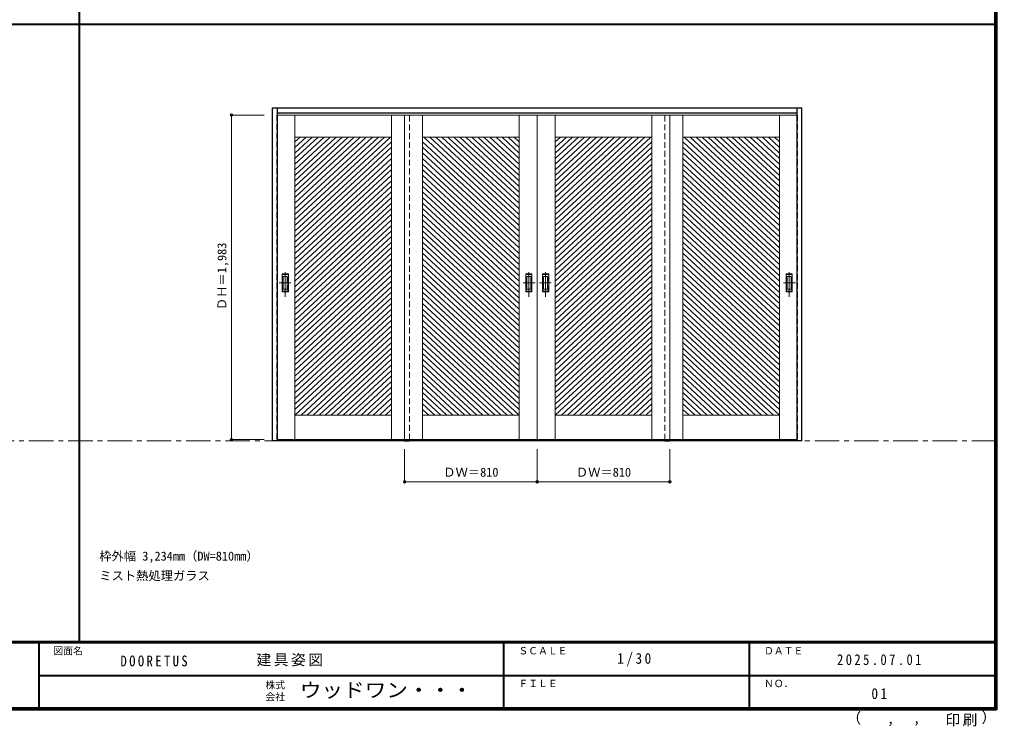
# Model space of a CAD drawing. Units: millimetres, scale not verified. Extents: x -6000 to 5700, y -4307 to 4260.
# Drawn here: x -267 to 5700, y -4307 to 12 of the extents above; entities that cross this region are included whole.
import ezdxf
from ezdxf.enums import TextEntityAlignment as Align

# ---------------------------------------------------------------- set-up
doc = ezdxf.new("R2010")
doc.units = ezdxf.units.MM
doc.header["$LTSCALE"] = 30
doc.header["$PDMODE"] = 32
doc.header["$PDSIZE"] = 15
doc.linetypes.add('CHAIN1', pattern=[8, 5, -1, 1, -1])
doc.linetypes.add('DASHED1', pattern=[1.8, 1.2, -0.6])
for name, color, linetype, lineweight in [('0-1_通り芯', 7, 'CHAIN1', 18), ('0-2_扉', 7, 'Continuous', 18), ('0-4_枠', 3, 'Continuous', 25), ('0-6_引手', 7, 'Continuous', 18), ('0-B_寸法', 7, 'Continuous', 9), ('0-C_ハッチ', 4, 'Continuous', 9), ('F-1_枠', 6, 'Continuous', 40)]:
    doc.layers.add(name, color=color, linetype=linetype, lineweight=lineweight)
doc.layers.add('0-A_文字', color=7, linetype='Continuous')
doc.layers.add('F-A_文字', color=7, linetype='Continuous')
doc.styles.add('ＭＳ ゴシック', font='')
doc.styles.get('ＭＳ ゴシック').set_extended_font_data('MS Gothic')

msp = doc.modelspace()

# ---------------------------------------------------------------- linework, layer by layer
at = {"layer": '0-1_通り芯'}
msp.add_line((-5490, -2562.5), (5690, -2562.5), dxfattribs=at)
at = {"layer": '0-2_扉', "color": 4, "linetype": 'DASHED1', "lineweight": 9}
for p, q in [((1305, -571.5), (1305, -2554.5)), ((1308, -571.5), (1305, -571.5)), ((2115, -2554.5), (2115, -571.5)), ((3675, -2554.5), (3675, -571.5)), ((4482, -571.5), (4485, -571.5)), ((4485, -571.5), (4485, -2554.5)), ((1308, -2554.5), (1305, -2554.5)), ((4482, -2554.5), (4485, -2554.5))]:
    msp.add_line(p, q, dxfattribs=at)
at = {"layer": '0-2_扉'}
for p, q in [((1308, -571.5), (2115, -571.5)), ((1415, -571.5), (1415, -2554.5)), ((2005, -571.5), (2005, -2554.5)), ((2895, -571.5), (2085, -571.5)), ((2195, -571.5), (2195, -2554.5)), ((2785, -571.5), (2785, -2554.5)), ((2895, -571.5), (2895, -2554.5)), ((2895, -571.5), (3705, -571.5)), ((2895, -571.5), (2895, -2554.5)), ((3005, -571.5), (3005, -2554.5)), ((3595, -571.5), (3595, -2554.5)), ((4482, -571.5), (3675, -571.5)), ((3785, -571.5), (3785, -2554.5)), ((4375, -571.5), (4375, -2554.5)), ((1415, -706.5), (2005, -706.5)), ((2785, -706.5), (2195, -706.5)), ((3005, -706.5), (3595, -706.5)), ((4375, -706.5), (3785, -706.5)), ((1415, -2404.5), (2005, -2404.5)), ((2785, -2404.5), (2195, -2404.5)), ((3005, -2404.5), (3595, -2404.5)), ((4375, -2404.5), (3785, -2404.5)), ((1308, -2554.5), (2115, -2554.5)), ((4482, -2554.5), (3675, -2554.5))]:
    msp.add_line(p, q, dxfattribs=at)
at = {"layer": '0-2_扉', "color": 3, "lineweight": 25}
for p, q in [((2085, -2562.5), (2115, -2562.5)), ((3675, -2562.5), (3705, -2562.5))]:
    msp.add_line(p, q, dxfattribs=at)
at = {"layer": '0-2_扉'}
for points in [[(2895, -2554.5), (2085, -2554.5), (2085, -571.5)], [(2895, -2554.5), (3705, -2554.5), (3705, -571.5)]]:
    msp.add_lwpolyline(points, dxfattribs=at)
at = {"layer": '0-4_枠'}
for p, q in [((1278, -2562.5), (1278, -527.5)), ((1278, -527.5), (4512, -527.5)), ((1308, -2562.5), (1308, -527.5)), ((4482, -2562.5), (4482, -527.5)), ((4512, -2562.5), (4512, -527.5)), ((1308, -557.5), (4482, -557.5)), ((1308, -2562.5), (1278, -2562.5)), ((4482, -2559.5), (1308, -2559.5)), ((4482, -2562.5), (1308, -2562.5)), ((4512, -2562.5), (4482, -2562.5))]:
    msp.add_line(p, q, dxfattribs=at)
at = {"layer": '0-6_引手'}
for p, q in [((1337, -1542), (1375, -1542)), ((1337, -1652), (1337, -1542)), ((1375, -1652), (1375, -1542)), ((2863, -1542), (2825, -1542)), ((2825, -1652), (2825, -1542)), ((2863, -1652), (2863, -1542)), ((2927, -1542), (2965, -1542)), ((2927, -1652), (2927, -1542)), ((2965, -1652), (2965, -1542)), ((4453, -1542), (4415, -1542)), ((4415, -1652), (4415, -1542)), ((4453, -1652), (4453, -1542)), ((1343.5, -1558), (1368.5, -1558)), ((1343.5, -1636), (1343.5, -1558)), ((1368.5, -1636), (1368.5, -1558)), ((2856.5, -1558), (2831.5, -1558)), ((2831.5, -1636), (2831.5, -1558)), ((2856.5, -1636), (2856.5, -1558)), ((2933.5, -1558), (2958.5, -1558)), ((2933.5, -1636), (2933.5, -1558)), ((2958.5, -1636), (2958.5, -1558)), ((4446.5, -1558), (4421.5, -1558)), ((4421.5, -1636), (4421.5, -1558)), ((4446.5, -1636), (4446.5, -1558)), ((1337, -1652), (1375, -1652)), ((1343.5, -1636), (1368.5, -1636)), ((2863, -1652), (2825, -1652)), ((2856.5, -1636), (2831.5, -1636)), ((2927, -1652), (2965, -1652)), ((2933.5, -1636), (2958.5, -1636)), ((4453, -1652), (4415, -1652)), ((4446.5, -1636), (4421.5, -1636))]:
    msp.add_line(p, q, dxfattribs=at)
at = {"layer": '0-6_引手', "linetype": 'CHAIN1'}
for p, q in [((1356, -1682.23), (1356, -1511.38)), ((2844, -1682.23), (2844, -1511.38)), ((2946, -1682.23), (2946, -1511.38)), ((4434, -1682.23), (4434, -1511.38)), ((1317.93, -1597), (1390.43, -1597)), ((2882.07, -1597), (2809.56, -1597)), ((2907.93, -1597), (2980.43, -1597)), ((4472.07, -1597), (4399.56, -1597))]:
    msp.add_line(p, q, dxfattribs=at)
at = {"layer": '0-6_引手', "linetype": 'DASHED1'}
for p, q in [((1372, -1648), (1372, -1546)), ((2828, -1648), (2828, -1546)), ((2962, -1648), (2962, -1546)), ((4418, -1648), (4418, -1546)), ((1340, -1648), (1372, -1648)), ((2860, -1648), (2828, -1648)), ((2930, -1648), (2962, -1648)), ((4450, -1648), (4418, -1648))]:
    msp.add_line(p, q, dxfattribs=at)
for points in [[(1340, -1648), (1340, -1546), (1372, -1546)], [(2860, -1648), (2860, -1546), (2828, -1546)], [(2930, -1648), (2930, -1546), (2962, -1546)], [(4450, -1648), (4450, -1546), (4418, -1546)]]:
    msp.add_lwpolyline(points, dxfattribs=at)
at = {"layer": '0-B_寸法', "color": 4}
for p, q in [((1028, -571.5), (1228, -571.5)), ((1028, -571.5), (1028, -2554.5)), ((1028, -2554.5), (1228, -2554.5)), ((2085, -2812.5), (2085, -2612.5)), ((2895, -2812.5), (2895, -2612.5)), ((3705, -2812.5), (3705, -2612.5)), ((2085, -2812.5), (3705, -2812.5))]:
    msp.add_line(p, q, dxfattribs=at)
at = {"layer": '0-B_寸法'}
for p in [(1028, -571.5), (1028, -2554.5), (2085, -2812.5), (2895, -2812.5), (3705, -2812.5)]:
    msp.add_point(p, dxfattribs=at)
at = {"layer": '0-C_ハッチ'}
for p, q in [((1483.14, -706.5), (1415, -769.6)), ((1519.94, -706.5), (1415, -803.67)), ((1556.74, -706.5), (1415, -837.74)), ((1593.53, -706.5), (1415, -871.81)), ((1446.35, -706.5), (1415, -735.53)), ((1630.33, -706.5), (1415, -905.88)), ((1667.13, -706.5), (1415, -939.95)), ((1703.92, -706.5), (1415, -974.02)), ((1740.72, -706.5), (1415, -1008.09)), ((1777.52, -706.5), (1415, -1042.16)), ((1814.31, -706.5), (1415, -1076.24)), ((1851.11, -706.5), (1415, -1110.31)), ((1887.91, -706.5), (1415, -1144.38)), ((1924.7, -706.5), (1415, -1178.45)), ((1961.5, -706.5), (1415, -1212.52)), ((1998.3, -706.5), (1415, -1246.59)), ((2201.7, -706.5), (2785, -1246.59)), ((2238.5, -706.5), (2785, -1212.52)), ((2275.29, -706.5), (2785, -1178.45)), ((2312.09, -706.5), (2785, -1144.38)), ((2348.89, -706.5), (2785, -1110.31)), ((2385.68, -706.5), (2785, -1076.24)), ((2422.48, -706.5), (2785, -1042.16)), ((2459.28, -706.5), (2785, -1008.09)), ((2496.07, -706.5), (2785, -974.02)), ((2532.87, -706.5), (2785, -939.95)), ((2569.67, -706.5), (2785, -905.88)), ((2606.46, -706.5), (2785, -871.81)), ((2643.26, -706.5), (2785, -837.74)), ((2680.06, -706.5), (2785, -803.67)), ((2716.85, -706.5), (2785, -769.6)), ((2753.65, -706.5), (2785, -735.53)), ((3073.14, -706.5), (3005, -769.6)), ((3109.94, -706.5), (3005, -803.67)), ((3146.74, -706.5), (3005, -837.74)), ((3183.53, -706.5), (3005, -871.81)), ((3036.35, -706.5), (3005, -735.53)), ((3220.33, -706.5), (3005, -905.88)), ((3257.13, -706.5), (3005, -939.95)), ((3293.92, -706.5), (3005, -974.02)), ((3330.72, -706.5), (3005, -1008.09)), ((3367.52, -706.5), (3005, -1042.16)), ((3404.31, -706.5), (3005, -1076.24)), ((3441.11, -706.5), (3005, -1110.31)), ((3477.91, -706.5), (3005, -1144.38)), ((3514.7, -706.5), (3005, -1178.45)), ((3551.5, -706.5), (3005, -1212.52)), ((3588.3, -706.5), (3005, -1246.59)), ((3791.7, -706.5), (4375, -1246.59)), ((3828.5, -706.5), (4375, -1212.52)), ((3865.29, -706.5), (4375, -1178.45)), ((3902.09, -706.5), (4375, -1144.38)), ((3938.89, -706.5), (4375, -1110.31)), ((3975.68, -706.5), (4375, -1076.24)), ((4012.48, -706.5), (4375, -1042.16)), ((4049.28, -706.5), (4375, -1008.09)), ((4086.07, -706.5), (4375, -974.02)), ((4122.87, -706.5), (4375, -939.95)), ((4159.67, -706.5), (4375, -905.88)), ((4196.46, -706.5), (4375, -871.81)), ((4233.26, -706.5), (4375, -837.74)), ((4270.06, -706.5), (4375, -803.67)), ((4306.85, -706.5), (4375, -769.6)), ((4343.65, -706.5), (4375, -735.53)), ((2005, -734.37), (1415, -1280.66)), ((2005, -768.44), (1415, -1314.73)), ((2195, -734.37), (2785, -1280.66)), ((2195, -768.44), (2785, -1314.73)), ((3595, -734.37), (3005, -1280.66)), ((3595, -768.44), (3005, -1314.73)), ((3785, -734.37), (4375, -1280.66)), ((3785, -768.44), (4375, -1314.73)), ((2005, -802.51), (1415, -1348.8)), ((2195, -802.51), (2785, -1348.8)), ((3595, -802.51), (3005, -1348.8)), ((3785, -802.51), (4375, -1348.8)), ((2005, -836.58), (1415, -1382.88)), ((2005, -870.65), (1415, -1416.95)), ((2195, -836.58), (2785, -1382.88)), ((2195, -870.65), (2785, -1416.95)), ((3595, -836.58), (3005, -1382.88)), ((3595, -870.65), (3005, -1416.95)), ((3785, -836.58), (4375, -1382.88)), ((3785, -870.65), (4375, -1416.95)), ((2005, -904.72), (1415, -1451.02)), ((2005, -938.79), (1415, -1485.09)), ((2195, -904.72), (2785, -1451.02)), ((2195, -938.79), (2785, -1485.09)), ((3595, -904.72), (3005, -1451.02)), ((3595, -938.79), (3005, -1485.09)), ((3785, -904.72), (4375, -1451.02)), ((3785, -938.79), (4375, -1485.09)), ((2005, -972.86), (1415, -1519.16)), ((2005, -1006.93), (1415, -1553.23)), ((2195, -972.86), (2785, -1519.16)), ((2195, -1006.93), (2785, -1553.23)), ((3595, -972.86), (3005, -1519.16)), ((3595, -1006.93), (3005, -1553.23)), ((3785, -972.86), (4375, -1519.16)), ((3785, -1006.93), (4375, -1553.23)), ((2005, -1041.01), (1415, -1587.3)), ((2195, -1041.01), (2785, -1587.3)), ((3595, -1041.01), (3005, -1587.3)), ((3785, -1041.01), (4375, -1587.3)), ((2005, -1075.08), (1415, -1621.37)), ((2005, -1109.15), (1415, -1655.44)), ((2195, -1075.08), (2785, -1621.37)), ((2195, -1109.15), (2785, -1655.44)), ((3595, -1075.08), (3005, -1621.37)), ((3595, -1109.15), (3005, -1655.44)), ((3785, -1075.08), (4375, -1621.37)), ((3785, -1109.15), (4375, -1655.44)), ((2005, -1143.22), (1415, -1689.51)), ((2005, -1177.29), (1415, -1723.59)), ((2195, -1143.22), (2785, -1689.51)), ((2195, -1177.29), (2785, -1723.59)), ((3595, -1143.22), (3005, -1689.51)), ((3595, -1177.29), (3005, -1723.59)), ((3785, -1143.22), (4375, -1689.51)), ((3785, -1177.29), (4375, -1723.59)), ((2005, -1211.36), (1415, -1757.66)), ((2005, -1245.43), (1415, -1791.73)), ((2195, -1211.36), (2785, -1757.66)), ((2195, -1245.43), (2785, -1791.73)), ((3595, -1211.36), (3005, -1757.66)), ((3595, -1245.43), (3005, -1791.73)), ((3785, -1211.36), (4375, -1757.66)), ((3785, -1245.43), (4375, -1791.73)), ((2005, -1279.5), (1415, -1825.8)), ((2195, -1279.5), (2785, -1825.8)), ((3595, -1279.5), (3005, -1825.8)), ((3785, -1279.5), (4375, -1825.8)), ((2005, -1313.57), (1415, -1859.87)), ((2005, -1347.64), (1415, -1893.94)), ((2195, -1313.57), (2785, -1859.87)), ((2195, -1347.64), (2785, -1893.94)), ((3595, -1313.57), (3005, -1859.87)), ((3595, -1347.64), (3005, -1893.94)), ((3785, -1313.57), (4375, -1859.87)), ((3785, -1347.64), (4375, -1893.94)), ((2005, -1381.72), (1415, -1928.01)), ((2005, -1415.79), (1415, -1962.08)), ((2195, -1381.72), (2785, -1928.01)), ((2195, -1415.79), (2785, -1962.08)), ((3595, -1381.72), (3005, -1928.01)), ((3595, -1415.79), (3005, -1962.08)), ((3785, -1381.72), (4375, -1928.01)), ((3785, -1415.79), (4375, -1962.08)), ((2005, -1449.86), (1415, -1996.15)), ((2005, -1483.93), (1415, -2030.23)), ((2195, -1449.86), (2785, -1996.15)), ((2195, -1483.93), (2785, -2030.23)), ((3595, -1449.86), (3005, -1996.15)), ((3595, -1483.93), (3005, -2030.23)), ((3785, -1449.86), (4375, -1996.15)), ((3785, -1483.93), (4375, -2030.23)), ((2005, -1518), (1415, -2064.3)), ((2195, -1518), (2785, -2064.3)), ((3595, -1518), (3005, -2064.3)), ((3785, -1518), (4375, -2064.3)), ((2005, -1552.07), (1415, -2098.37)), ((2005, -1586.14), (1415, -2132.44)), ((2195, -1552.07), (2785, -2098.37)), ((2195, -1586.14), (2785, -2132.44)), ((3595, -1552.07), (3005, -2098.37)), ((3595, -1586.14), (3005, -2132.44)), ((3785, -1552.07), (4375, -2098.37)), ((3785, -1586.14), (4375, -2132.44)), ((2005, -1620.21), (1415, -2166.51)), ((2005, -1654.28), (1415, -2200.58)), ((2195, -1620.21), (2785, -2166.51)), ((2195, -1654.28), (2785, -2200.58)), ((3595, -1620.21), (3005, -2166.51)), ((3595, -1654.28), (3005, -2200.58)), ((3785, -1620.21), (4375, -2166.51)), ((3785, -1654.28), (4375, -2200.58)), ((2005, -1688.36), (1415, -2234.65)), ((2005, -1722.43), (1415, -2268.72)), ((2195, -1688.36), (2785, -2234.65)), ((2195, -1722.43), (2785, -2268.72)), ((3595, -1688.36), (3005, -2234.65)), ((3595, -1722.43), (3005, -2268.72)), ((3785, -1688.36), (4375, -2234.65)), ((3785, -1722.43), (4375, -2268.72)), ((2005, -1756.5), (1415, -2302.79)), ((2195, -1756.5), (2785, -2302.79)), ((3595, -1756.5), (3005, -2302.79)), ((3785, -1756.5), (4375, -2302.79)), ((2005, -1790.57), (1415, -2336.86)), ((2005, -1824.64), (1415, -2370.94)), ((2195, -1790.57), (2785, -2336.86)), ((2195, -1824.64), (2785, -2370.94)), ((3595, -1790.57), (3005, -2336.86)), ((3595, -1824.64), (3005, -2370.94)), ((3785, -1790.57), (4375, -2336.86)), ((3785, -1824.64), (4375, -2370.94)), ((2005, -1858.71), (1415, -2405.01)), ((2005, -1892.78), (1452.34, -2404.5)), ((2195, -1858.71), (2785, -2405.01)), ((2195, -1892.78), (2747.65, -2404.5)), ((3595, -1858.71), (3005, -2405.01)), ((3595, -1892.78), (3042.34, -2404.5)), ((3785, -1858.71), (4375, -2405.01)), ((3785, -1892.78), (4337.65, -2404.5)), ((2005, -1926.85), (1489.14, -2404.5)), ((2005, -1960.92), (1525.94, -2404.5)), ((2195, -1926.85), (2710.86, -2404.5)), ((2195, -1960.92), (2674.06, -2404.5)), ((3595, -1926.85), (3079.14, -2404.5)), ((3595, -1960.92), (3115.94, -2404.5)), ((3785, -1926.85), (4300.86, -2404.5)), ((3785, -1960.92), (4264.06, -2404.5)), ((2005, -1994.99), (1562.73, -2404.5)), ((2195, -1994.99), (2637.26, -2404.5)), ((3595, -1994.99), (3152.73, -2404.5)), ((3785, -1994.99), (4227.26, -2404.5)), ((2005, -2029.07), (1599.53, -2404.5)), ((2005, -2063.14), (1636.33, -2404.5)), ((2195, -2029.07), (2600.47, -2404.5)), ((2195, -2063.14), (2563.67, -2404.5)), ((3595, -2029.07), (3189.53, -2404.5)), ((3595, -2063.14), (3226.33, -2404.5)), ((3785, -2029.07), (4190.47, -2404.5)), ((3785, -2063.14), (4153.67, -2404.5)), ((2005, -2097.21), (1673.12, -2404.5)), ((2005, -2131.28), (1709.92, -2404.5)), ((2195, -2097.21), (2526.87, -2404.5)), ((2195, -2131.28), (2490.08, -2404.5)), ((3595, -2097.21), (3263.12, -2404.5)), ((3595, -2131.28), (3299.92, -2404.5)), ((3785, -2097.21), (4116.87, -2404.5)), ((3785, -2131.28), (4080.08, -2404.5)), ((2005, -2165.35), (1746.72, -2404.5)), ((2005, -2199.42), (1783.51, -2404.5)), ((2195, -2165.35), (2453.28, -2404.5)), ((2195, -2199.42), (2416.48, -2404.5)), ((3595, -2165.35), (3336.72, -2404.5)), ((3595, -2199.42), (3373.51, -2404.5)), ((3785, -2165.35), (4043.28, -2404.5)), ((3785, -2199.42), (4006.48, -2404.5)), ((2005, -2233.49), (1820.31, -2404.5)), ((2195, -2233.49), (2379.69, -2404.5)), ((3595, -2233.49), (3410.31, -2404.5)), ((3785, -2233.49), (3969.69, -2404.5)), ((2005, -2267.56), (1857.11, -2404.5)), ((2005, -2301.63), (1893.9, -2404.5)), ((2195, -2267.56), (2342.89, -2404.5)), ((2195, -2301.63), (2306.09, -2404.5)), ((3595, -2267.56), (3447.11, -2404.5)), ((3595, -2301.63), (3483.9, -2404.5)), ((3785, -2267.56), (3932.89, -2404.5)), ((3785, -2301.63), (3896.09, -2404.5)), ((2005, -2335.71), (1930.7, -2404.5)), ((2005, -2369.78), (1967.5, -2404.5)), ((2195, -2335.71), (2269.3, -2404.5)), ((2195, -2369.78), (2232.5, -2404.5)), ((3595, -2335.71), (3520.7, -2404.5)), ((3595, -2369.78), (3557.5, -2404.5)), ((3785, -2335.71), (3859.3, -2404.5)), ((3785, -2369.78), (3822.5, -2404.5))]:
    msp.add_line(p, q, dxfattribs=at)
at = {"layer": 'F-1_枠'}
for p, q in [((100, -3790), (100, 4175)), ((5690, 4175), (5690, -4205)), ((5695, 4175), (5695, -4205)), ((5700, 4175), (5700, -4205)), ((-6000, -15.5), (5700, -15.5)), ((5700, -3790), (-6000, -3790)), ((5700, -3795), (-6000, -3795)), ((-150, -3795), (-150, -4195)), ((2690, -3795), (2690, -4195)), ((4190, -3795), (4190, -4195)), ((-150, -3995), (5690, -3995.01)), ((5700, -4195), (-6000, -4195)), ((5700, -4200), (-6000, -4200)), ((5700, -4205), (-6000, -4205))]:
    msp.add_line(p, q, dxfattribs=at)

# ---------------------------------------------------------------- texts
at = {"layer": '0-A_文字', "style": 'ＭＳ ゴシック'}
for s, p in [('枠外幅 3,234mm（DW=810mm）', (220, -3310)), ('ミスト熱処理ガラス', (220, -3430))]:
    msp.add_text(s, height=54.99, dxfattribs=at).set_placement(p, align=Align.BOTTOM_LEFT)
at = {"layer": '0-B_寸法', "style": 'ＭＳ ゴシック'}
msp.add_text('ＤＨ＝1,983', height=54.99, rotation=90, dxfattribs=at).set_placement((1013, -1763.25), align=Align.BOTTOM_LEFT)
for p in [(2321.25, -2797.5), (3131.25, -2797.5)]:
    msp.add_text('ＤＷ＝810', height=54.99, dxfattribs=at).set_placement(p, align=Align.BOTTOM_LEFT)
at = {"layer": 'F-A_文字', "style": 'ＭＳ ゴシック'}
for s, height, p in [('図面名', 43.99, (-60, -3880)), ('ＳＣＡＬＥ', 43.99, (2780, -3880)), ('ＤＡＴＥ', 43.99, (4280, -3880)), ('株式', 43.99, (1235, -4089)), ('ＦＩＬＥ', 43.99, (2780, -4080)), ('ＮＯ．', 43.99, (4280, -4080)), ('会社', 43.99, (1235, -4161)), ('（', 65.98, (4784.03, -4308.31)), ('）', 65.98, (5608.4, -4304.13)), (',', 65.98, (5031.28, -4308.31)), (',', 65.98, (5190.2, -4305.53))]:
    msp.add_text(s, height=height, dxfattribs=at).set_placement(p, align=Align.BOTTOM_LEFT)
at = {"layer": 'F-A_文字', "style": 'ＭＳ ゴシック', "width": 1.1}
msp.add_text('ウッドワン・・・', height=87.98, dxfattribs=at).set_placement((1445, -4155), align=Align.BOTTOM_LEFT)
at = {"layer": 'F-A_文字', "char_height": 65.98, "attachment_point": 7, "style": 'ＭＳ ゴシック'}
for s, insert in [('\\T1.39;\\W0.85;DOORETUS', (350, -3940.79)), ('\\T1.17;建具姿図', (1180.42, -3940)), ('\\T1.38;\\W0.9;1/30', (3383.75, -3940)), ('\\T1.39;\\W0.85;2025.07.01', (4726.25, -3932.5)), ('\\T1.36;\\W0.9;01', (4936.25, -4140)), ('\\T1.17;印刷', (5388.15, -4306.92))]:
    msp.add_mtext(s, dxfattribs=dict(at, insert=insert))

doc.saveas('drawing.dxf')
